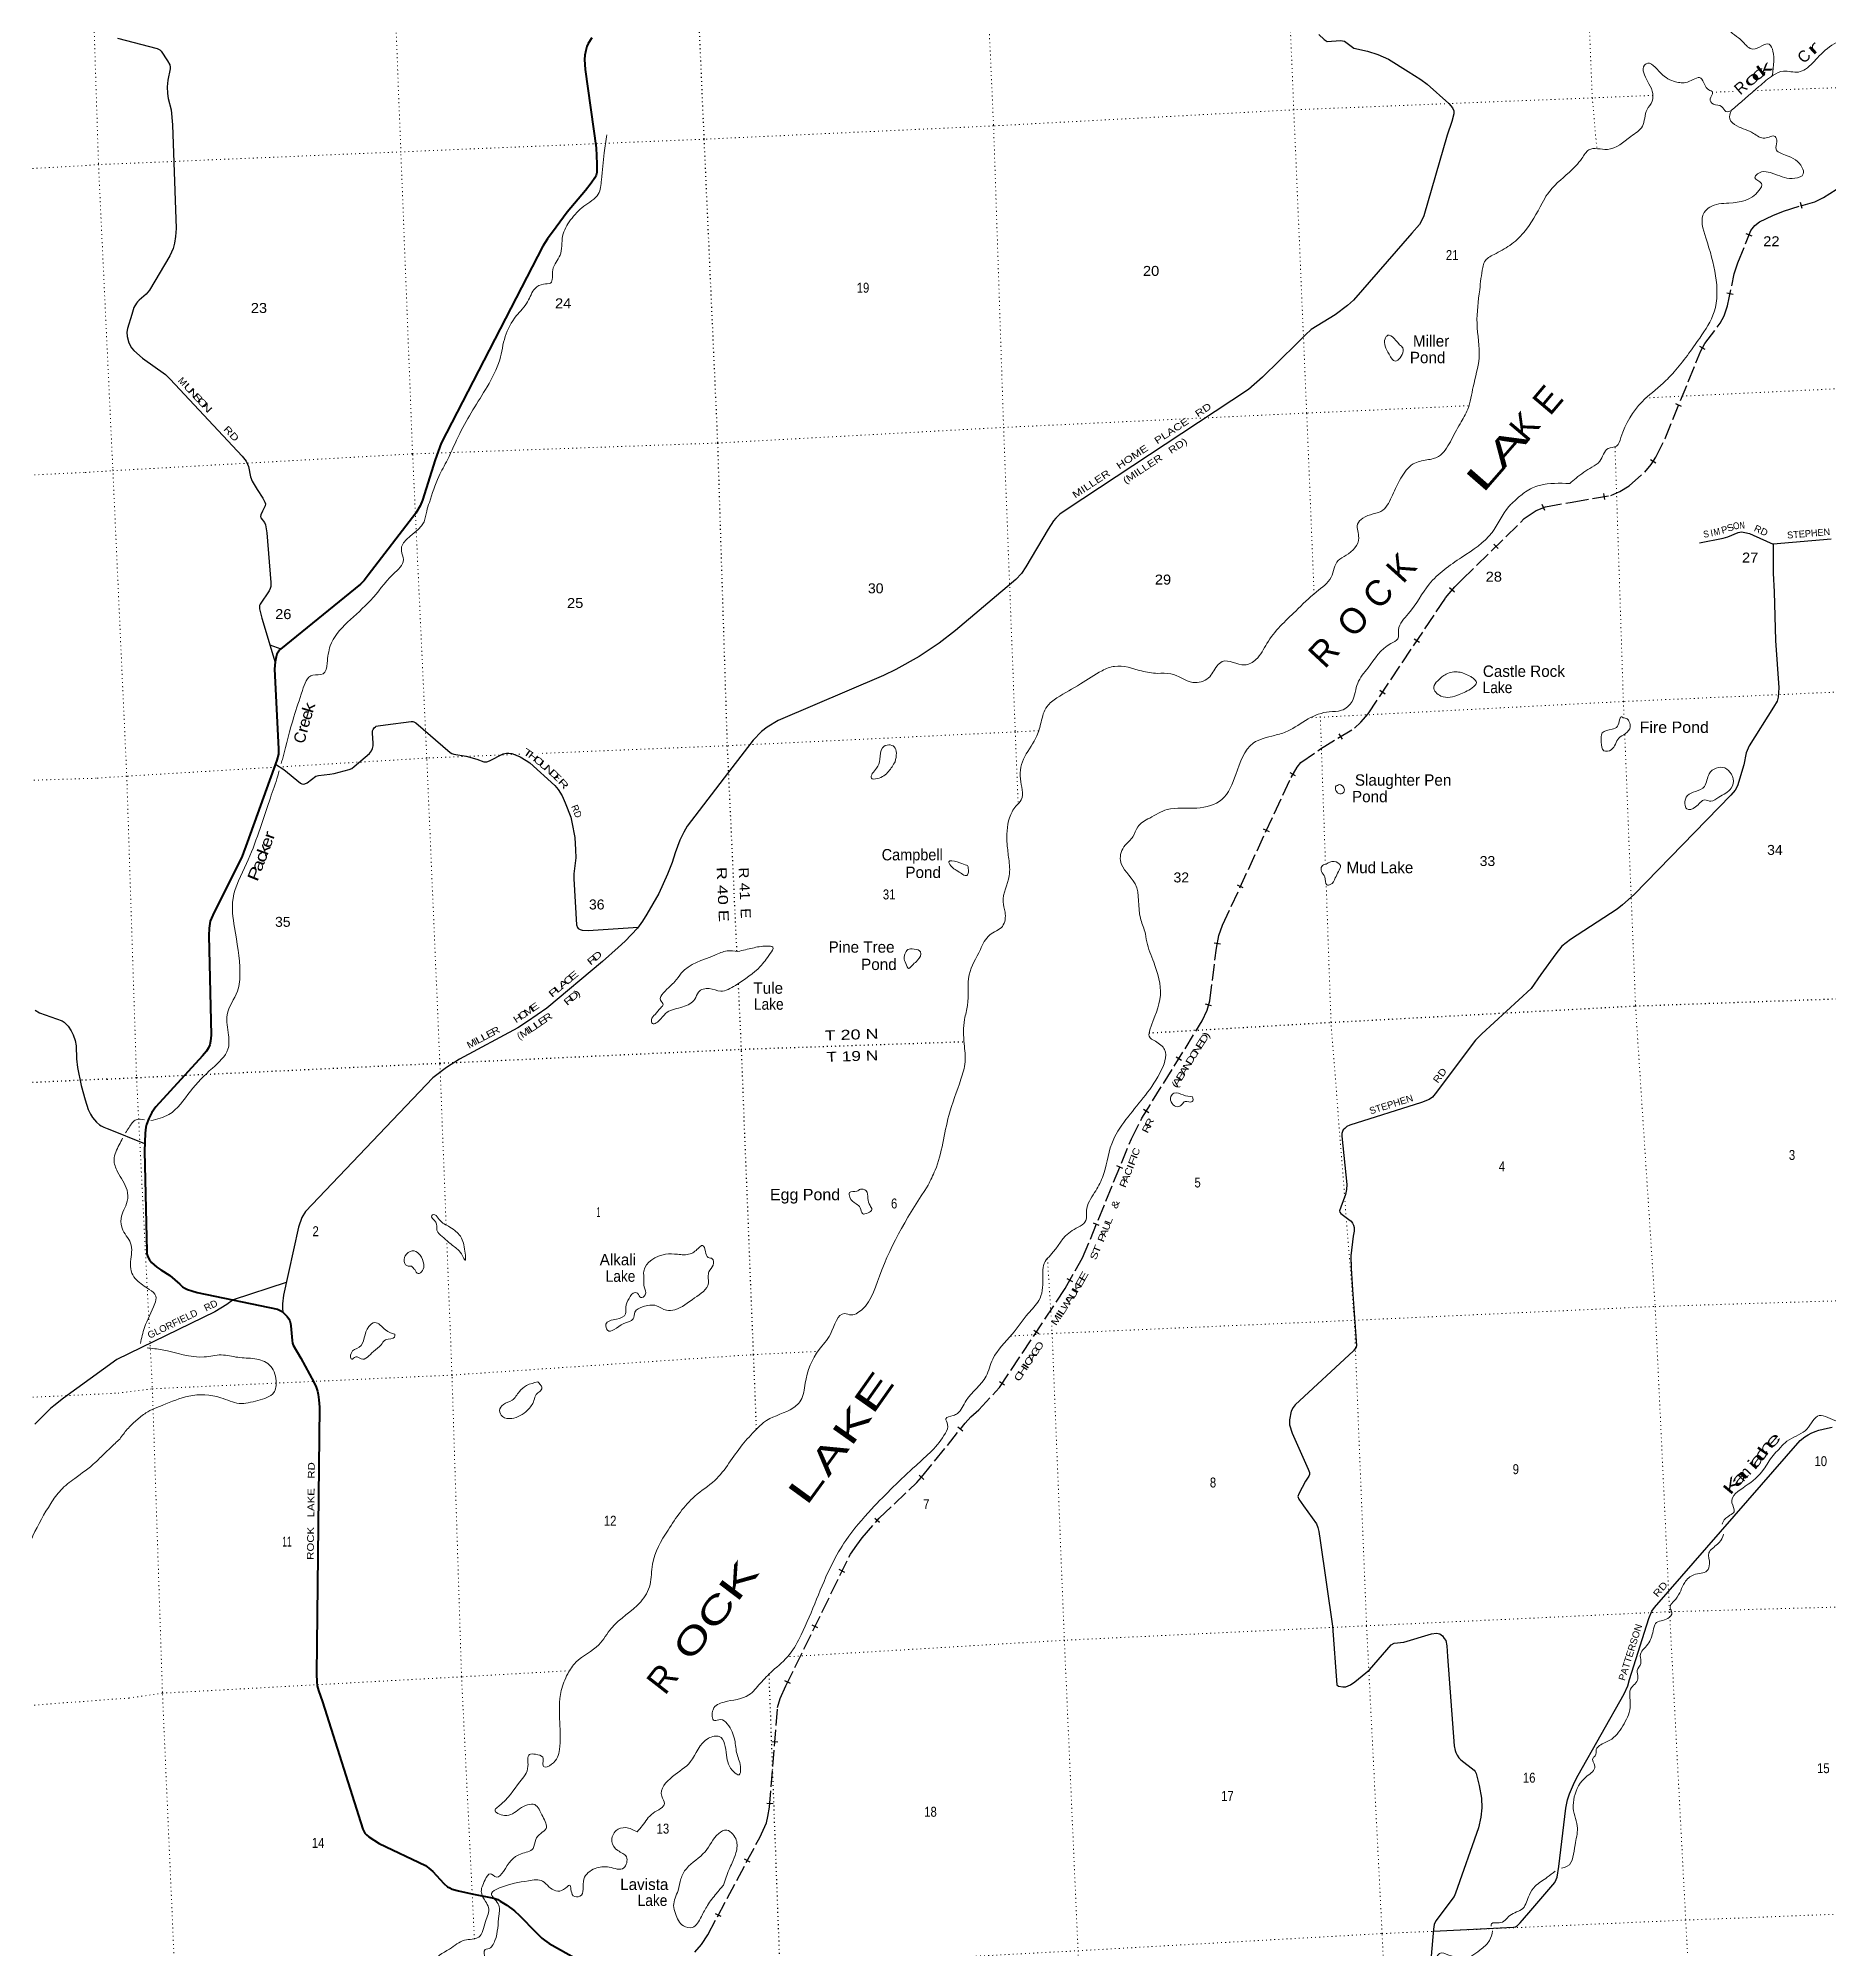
# Model space of a CAD drawing. Header units: feet. Extents: x 745759 to 1002271, y -170898 to 32007.
# Drawn here: x 810881 to 842379, y -118476 to -84865 of the extents above; entities that cross this region are included whole.
import ezdxf
from ezdxf.enums import TextEntityAlignment as Align

# ---------------------------------------------------------------- set-up
doc = ezdxf.new("R2010")
doc.units = ezdxf.units.FT
doc.header["$LTSCALE"] = 48
doc.linetypes.add('DOTTED', pattern=[1.5, 0.3, -1.2])
doc.linetypes.add('LONG_DASHED', pattern=[7.5, 6, -1.5])
for name, color, linetype, lineweight in [('26', 7, 'Continuous', 40), ('29', 7, 'Continuous', 25), ('39', 7, 'Continuous', 13), ('6', 7, 'DOTTED', 25), ('63', 7, 'Continuous', 25), ('7', 7, 'DOTTED', 13)]:
    doc.layers.add(name, color=color, linetype=linetype, lineweight=lineweight)
for name, color, linetype in [('27', 7, 'Continuous'), ('30', 7, 'Continuous'), ('41', 7, 'Continuous')]:
    doc.layers.add(name, color=color, linetype=linetype)

msp = doc.modelspace()

# ---------------------------------------------------------------- linework, layer by layer
at = {"layer": '26'}
for points in [[(820611.17, -84859.1), (820551.88, -84958.87), (820527.62, -85010.11), (820509.36, -85079.98), (820492.59, -85161.12), (820484.5, -85239.32), (820495.06, -85417.35), (820689.15, -86794.99), (820704.36, -87074.48), (820699.43, -87227.4), (820691.35, -87273.24), (820664.4, -87319.09), (820602.41, -87416.17), (820504.69, -87541.77), (820180.06, -87924.38), (819986.78, -88185.73), (819831.65, -88395.04), (819752.77, -88523.64), (817962.87, -91985), (817857.88, -92280.38), (817635.13, -92984.66), (817597.51, -93084.5), (817519.06, -93216.07), (816681.67, -94308.92), (816613.84, -94397.76), (816547.81, -94462.56), (815138.34, -95607.26), (815121.23, -95626.28), (815096.56, -95662.48), (815078.41, -95694.01), (815063.97, -95739.88), (815048.05, -95829.67), (815036.11, -95960.97), (815106.36, -97362.74), (815104.65, -97455.75), (815075.25, -97557.79), (814556.94, -99004.14), (814467.59, -99246.35), (813948.5, -100284.52), (813904.86, -100392.45), (813883.82, -100511.04), (813880.44, -100643.62), (813918.85, -102395.7), (813909.43, -102502.5), (813898.65, -102564.52), (813877.09, -102618.46), (813842.06, -102675.09), (813770.74, -102759.69), (812950.28, -103656.17), (812878.6, -103752.39), (812824.7, -103860.26), (812784.28, -103968.12), (812770.8, -104013.97), (812762.39, -104116.84), (812751.16, -104433.9), (812784.47, -105951.39)], [(812784.47, -105951.39), (812789.66, -106187.99), (812791.01, -106237.33), (812807.18, -106291.26), (812836.82, -106342.5), (812873.86, -106391.57), (812968.88, -106474.63), (813036.25, -106523.17), (813197.11, -106619.88), (813371.75, -106774.73), (813418.94, -106819.8), (813459.37, -106844.07), (813503.02, -106865.16), (813583.34, -106892.61), (813677.66, -106916.88), (815087.86, -107213.91), (815125.55, -107229.02), (815166.65, -107255.31), (815225.17, -107304.04), (815258.95, -107339.58), (815285.23, -107382.06), (815302.07, -107416.44), (815317.43, -107464.89), (815323.63, -107502.73), (815333.46, -107633.46), (815343.17, -107762.29), (815349.77, -107808.07), (815364.73, -107845.88), (815495.44, -108075.2), (815726.86, -108493.42), (815766.97, -108585.44), (815788.53, -108654.2), (815803.87, -108715.49), (815816.83, -108807.91), (815824.29, -108934.25), (815772.35, -113629.55), (815778.3, -113764.84), (815785.83, -113834.5), (815807.64, -113916.64), (815881.6, -114116.68), (816590.29, -116357.25), (816621.73, -116427.55), (816649.58, -116457.02), (816691.24, -116490.71), (816874.12, -116606.86), (817686.81, -116996.98), (817750.5, -117043.56), (817816.74, -117101.58), (818014.61, -117310.53), (818079.25, -117367.1), (818117.02, -117388.73), (818160.14, -117410.3), (818268.28, -117442.63), (818506.45, -117491.6), (818891.85, -117570.77), (818959.22, -117595.04), (819002.34, -117622), (819122.27, -117693.47), (819257.02, -117793.25), (819345.01, -117874.42), (819626.95, -118167.22), (819734.04, -118273.26), (819782.55, -118308.31), (819862, -118363.5), (821245.17, -119137.31)]]:
    msp.add_lwpolyline(points, dxfattribs=at)
at = {"layer": '29'}
for p, q in [((814951.52, -95530.01), (815145.15, -95601.73)), ((812755.7, -104305.61), (812115.09, -104045.12)), ((815241.37, -106745), (814306.84, -107049.4))]:
    msp.add_line(p, q, dxfattribs=at)
for points in [[(812276.62, -84866.55), (812971.31, -85047.47), (813017.43, -85071.94), (813042.29, -85094.05), (813155.56, -85259.92), (813194.24, -85334.55), (813199.76, -85373.26), (813200.28, -85402.01), (813159.77, -85605.32), (813150.04, -85718.8), (813152.29, -85839.66), (813166.61, -85923.36), (813216.53, -86123.75), (813242.01, -86387.12), (813305.23, -88208.78), (813296.46, -88350.47), (813274.28, -88466.21), (813252.26, -88560.56), (813194.26, -88693.21), (812835.11, -89295.88), (812781.19, -89366.62), (812657.57, -89472.18), (812627.91, -89500.45), (812608.57, -89522.56), (812561.61, -89599.96), (812525.93, -89721.31), (812448.34, -89970.39), (812440.05, -90031.2), (812444.42, -90109.79), (812475.96, -90219.18), (812522.28, -90306.6), (812564.38, -90354.63), (812712.25, -90489.08), (813116.15, -90776.47), (813202.55, -90860.51), (814466.5, -92212.49), (814534.16, -92300.74), (814578.09, -92393.9), (814611.51, -92579.94), (814639.7, -92655.9), (814732.09, -92797.68), (814830.84, -92951.33), (814865.67, -93022.24), (814873.96, -93052.64), (814868.81, -93087.1), (814821.23, -93181.72), (814793.84, -93246.15), (814791.08, -93273.79), (814796.42, -93299.69), (814860.15, -93378.84), (814878.26, -93423.71), (814900.29, -93564.12), (814969.01, -94437.23), (814967.89, -94503.93), (814956.84, -94542.64), (814938.91, -94581.63), (814782.79, -94813.54), (814771.74, -94841.18), (814770.36, -94859.16), (814771.06, -94900.73), (814809.82, -95064.72), (815046.11, -95840.63)], [(833396.27, -84797.52), (833487.41, -84889.49), (833542.4, -84921.13), (833774.72, -84906.08), (833847.65, -84915.64), (834009.89, -85040.66), (834248.43, -85092.17), (834432.23, -85149.34), (834620.15, -85235.5), (834966.26, -85452.11)], [(834966.26, -85452.11), (835189.2, -85591.64), (835297.52, -85673.96), (835680.96, -86011.83), (835743.17, -86088.9), (835769.37, -86141.75), (835766.61, -86197.04), (835733.91, -86331.39), (835654.23, -86570.48), (835241.71, -87988.36), (835208.55, -88065.76), (835164.35, -88137.64), (835029.45, -88291.05), (834004.03, -89470.07), (833897.8, -89562.67), (833683.44, -89728.16), (833263.64, -89984.24), (833158.83, -90078.91), (833002.51, -90236.16), (832406.31, -90827.72), (832159.13, -91040.86), (828953.88, -93157.75), (828843.37, -93235.15), (828771.56, -93301.5), (828729.91, -93349.75), (828635.52, -93494.56), (828246.65, -94158.46), (828169.28, -94274.56), (828067.65, -94379.64), (827008.96, -95280.79), (826721.64, -95501.94), (826368.02, -95734.15), (825960.33, -95966.62), (825742.21, -96069.7), (823892.66, -96862.02), (823698.21, -96978.33), (823597.88, -97054.76), (823449.53, -97209.69), (823075.29, -97691.97), (822290.32, -98719.68), (822229.56, -98824.74), (822160.75, -98967.48), (822080.61, -99190.45), (822025.1, -99361.02), (821946.35, -99560.74), (821793.04, -99902.84), (821583.07, -100267.73), (821505.74, -100389.37), (821417.33, -100511.01), (821201.92, -100741.04), (821074.46, -100852.8), (820802.15, -101101.2), (819820.51, -101920.84), (819483.46, -102151.88), (819312.17, -102263.62), (818284.46, -102816.5), (818061.58, -102962.32), (817819.63, -103147.02), (815577.04, -105497.79), (815513.63, -105601.08), (815458.17, -105772.66), (815192.29, -106965.13), (815174.57, -107121.17), (815173.69, -107200.81), (815182.69, -107259.35)], [(842401.86, -93674.03), (841383.55, -93758.95), (841381.87, -94271.53), (841403.09, -94597.6), (841423.13, -95454.39), (841480.63, -96285.55), (841471.17, -96449.35), (841456.59, -96519.1), (841391.8, -96627.9), (840959.31, -97309.72), (840908.03, -97431.1), (840865.69, -97640.54), (840755.45, -98007.9), (840716.19, -98083.75), (840639.61, -98175.72), (838938.52, -99918.84), (838736.71, -100102.02), (838638.64, -100179.18), (837817.53, -100711.85), (837666.17, -100831.57), (837563.4, -100963.59), (837300.4, -101328.66), (837128.39, -101571.25), (836262.73, -102368.58), (836151.41, -102483.91), (835442.51, -103426.79), (835392.48, -103482.64), (835334.78, -103525.7), (835201.61, -103577.14), (833938.95, -103975.99), (833886.81, -103999.58), (833850.16, -104033.83), (833823.27, -104060.4), (833809.46, -104090.81), (833801.17, -104121.22), (833797.75, -104171), (833887.93, -105021.1), (833884.05, -105110.87), (833862.7, -105195.58), (833782.5, -105416.53), (833759.73, -105481.31), (833762.5, -105506.18), (833779.6, -105527.62), (833925.33, -105637.12), (833961.41, -105663.75), (833986.27, -105699.69), (834005.61, -105732.86), (834017.66, -105776.89), (834016.66, -105837.91), (833997.82, -105928.97), (833958.64, -106271.93), (833961.32, -106489.27), (833988.21, -106868.51)], [(840088.99, -93737.3), (840503.45, -93657.94), (840584.32, -93631.8), (840768.67, -93555.66), (840825.03, -93546.02), (840885.58, -93555.84), (840964.82, -93575.01), (841033.52, -93600.68), (841383.55, -93758.95)], [(815049.82, -97628.75), (815197.94, -97723.57), (815489.92, -97960.71), (815515.74, -97974.46), (815539.89, -97979.83), (815566.73, -97977.15), (815610.34, -97956.16), (815763.84, -97841.39), (815808.27, -97826.76), (816008.03, -97807.94), (816084.7, -97791.85), (816345.02, -97724.72), (816393.33, -97703.24), (816438.17, -97670.61), (816705.08, -97444.61), (816740.87, -97397.1), (816758.32, -97356.81), (816770.4, -97309.82), (816772.3, -97262.49), (816757.22, -97083.48), (816759.66, -97041.28), (816767.71, -97018.45), (816785.16, -96990.25), (816807.97, -96971.46), (816824.19, -96963.92), (816857.62, -96955.35), (816988.15, -96935.52), (817437.32, -96877.47), (817465.5, -96878.81), (817482.94, -96882.5), (817520.51, -96901.64), (818124.35, -97422.61), (818153.88, -97444.1), (818186.19, -97455.18), (818406.09, -97487.22), (818590.44, -97540.78), (818714.78, -97586.42), (818744.31, -97589.11), (818766.53, -97586.58), (818814.08, -97573), (819056, -97448.51), (819111.98, -97433.35), (819154.92, -97436.04), (819208.6, -97444.1), (819253.15, -97457.19), (819353.52, -97503.17), (819460.87, -97562.25), (819524.62, -97608.35), (819965.42, -98002.67), (820023.99, -98075.74), (820094.24, -98185.28), (820147.02, -98307.16), (820247.21, -98558.55), (820265.15, -98649.75), (820314.31, -98921.08), (820327.73, -99133.23), (820333.04, -99278.74), (820298.21, -99557.53), (820297.07, -99643.3), (820342.02, -100456.77), (820359.94, -100500.11), (820376.04, -100518.91), (820410.93, -100535.02), (820442.97, -100545.77), (820549.63, -100551.83), (821430, -100493.58)], [(810828.95, -101956.5), (810903.67, -101999.38), (811299.28, -102144.51), (811334.45, -102165.4), (811360.82, -102187.39), (811404.77, -102236.87), (811459.72, -102317.13), (811497.08, -102390.8), (811530.05, -102488.65), (811545.43, -102579.91), (811554.22, -102812.99), (811569.61, -102962.52), (811633.34, -103279.17), (811703.67, -103534.25), (811760.82, -103702.47), (811800.38, -103783.83), (811835.54, -103842.1), (811868.51, -103884.98), (811908.07, -103922.36), (811960.82, -103968.54), (811984.99, -103987.23), (812035.55, -104014.72), (812119.93, -104046.48)], [(833988.21, -106868.51), (834057.79, -107849.63), (834052.58, -107880.81), (834002.85, -107947.16), (832980.65, -108892.58), (832941.97, -108942.34), (832910.87, -109006.82), (832878.99, -109159.35), (832881.2, -109246.43), (832927.76, -109393.59), (833206.63, -110022.67), (833229.29, -110086.81), (833229.29, -110117.22), (833218.17, -110147.33), (833160.39, -110236.28), (833042.06, -110458.68), (833027.62, -110507), (833044.72, -110553.41), (833126.29, -110667.36), (833352.28, -110987.7), (833375.72, -111048.83), (833394.21, -111121.31), (833418.81, -111281.8), (833633.82, -112784.97), (833712.99, -113815.07), (833740.4, -113840.88), (833816.59, -113855.54), (833873.01, -113851.94), (833950.36, -113818.76), (834028.98, -113762.76), (834284.35, -113555.36), (834668.66, -113116.6), (834721.26, -113086.85), (834887.46, -113066.44), (835377.58, -112918.77), (835464.32, -112912.04), (835525.1, -112923.1), (835569.3, -112956.27), (835600.91, -113001.12), (835630.08, -113039.2), (835648.81, -113132.48), (835660.15, -113321.72), (835773.74, -114891.36), (835792.88, -114971.27), (835801.37, -115004.7), (835826.23, -115057.22), (835859.39, -115101.45), (835893.92, -115134.92), (836124.09, -115317.9), (836143.94, -115341.95), (836163.28, -115377.89), (836212.02, -115586.97), (836257.22, -115809.14), (836263.31, -115982.53), (836246.17, -116146.4), (836204.87, -116333.81), (835799.08, -117481.13), (835773.75, -117536.89), (835453.27, -117968.14), (835424.81, -118034.02), (835412.97, -118113.16), (835277.77, -119671)], [(814306.84, -107049.4), (814196.32, -107129.92), (813986.96, -107258.9), (812264.87, -108097.11)], [(812264.87, -108097.11), (811322.62, -108776.62), (811153.39, -108909.66), (811094.04, -108961.33), (810953.38, -109102.06), (810822.55, -109235.89)], [(835409.71, -118150.72), (836819.67, -118080.19), (836852.49, -118073.15), (836881.17, -118056.09), (836936.9, -118003.06), (837086.58, -117823.87), (837544.06, -117290.74), (837570.56, -117242.61), (837584.32, -117202.13), (837612.27, -117011.01), (837736.11, -115983.32), (837766.82, -115840.61), (837803.47, -115734.61), (837892.95, -115526.42), (837954.92, -115404.02), (838764.75, -113977.1), (838829.58, -113834.59), (838860.1, -113723.29), (839195.72, -112653.29), (839248.25, -112524.1), (839298.67, -112455.69), (841858.43, -109521.9), (841942.61, -109454.52), (841996.51, -109420.51), (842050.1, -109392.9), (842120.74, -109363.06), (842186.91, -109342), (842337.55, -109303.27), (842423.1, -109289.2)]]:
    msp.add_lwpolyline(points, dxfattribs=at)
at = {"layer": '39'}
for points in [[(834156.25, -77410.04), (834250.53, -77373.06), (834507.08, -77125.94), (834784.27, -77051.67), (835254.37, -77210.86), (835862.73, -77510.53), (835996.03, -77691.57), (836163.02, -77855.28), (836404.18, -78014.38), (836470.41, -78088.76), (836650.39, -78288.35), (837086.08, -78513.32), (838109.56, -79399.97), (838436.39, -79913.33), (838738.24, -80165.18), (838973.56, -80407.23), (839299.27, -80650.17), (839561.45, -80768.18), (839631.43, -80909.04), (839730.93, -81026.66), (839987.27, -81304.32), (839953.05, -81529.55), (839858.3, -81668.09), (839859.4, -81861.81), (839749.37, -82182.53), (839760.27, -82291.14), (839859.82, -82410.78), (839865.54, -82475.17), (839820.72, -82527.19), (839869.01, -82682.94), (839731.85, -82736.17), (839701.94, -82896.66), (839770.52, -83136.47), (839751.14, -83391.46), (840050.85, -84018.79), (840530.1, -84524.81), (840640.5, -84751.05), (840775.9, -84859.35), (840854.16, -84933.31), (841028.11, -85056.41), (841315.06, -84971.71), (841380.5, -85092.55), (841393.68, -85287.87), (841368.08, -85528.97)], [(840647.88, -86138.48), (841133.84, -85714.74), (841385.65, -85516.22), (841564.47, -85443.37), (841827.99, -85460.41), (841951.11, -85407.67), (842194.05, -85177.17), (842497.02, -84938.52), (842670.09, -84851.54)], [(840648.56, -86135.1), (840551.02, -86154.9), (840476.34, -86064.67), (840332.66, -86023.26), (840273.99, -85930.45), (840319.21, -85817.86), (840249.67, -85769.83), (840179.16, -85685.5), (840111.77, -85566.75), (839876.61, -85635.52), (839667.63, -85630.7), (839406.61, -85480.37), (839149.18, -85313.76), (839121.73, -85338.94), (839175.33, -85619.63), (839256.25, -85794.42), (839254.91, -85972.08), (839166.4, -86118.48), (839083.82, -86414.02), (838883.7, -86592.57), (838467.94, -86819.01), (838144.87, -86828.27), (838020.29, -86977.94), (837795.83, -87223.94), (837414.33, -87606.62), (837322.07, -87763.24), (837000.35, -88281.07), (836753.3, -88507.68), (836476.34, -88666.71), (836309.05, -88795.67), (836277.55, -88895.67), (836223.61, -89287.09), (836177.05, -89882.11), (836213.02, -90484.34), (836109.95, -90992.53), (836013.99, -91389.46), (835878.08, -91642.46), (835707.7, -91959.23), (835501.68, -92218.72), (835296.46, -92280.38), (835055.34, -92351.37), (834837.06, -92603.21), (834690.18, -92896.96), (834522.43, -93161.16), (834166.7, -93302.76), (834077.12, -93408.82), (834097.6, -93652.33), (833876.69, -93956.74), (833736.53, -94048.42), (833611.72, -94341.4), (833353.47, -94600.69), (832988.8, -94936.36), (832483.67, -95505.01), (832290.38, -95790.29), (832092.03, -95884), (831696.92, -95827.15), (831606.54, -95902.97), (831455.47, -96114.12), (831182.41, -96192.27), (830792.82, -96040.37), (830559.66, -96032.37), (830277.38, -95989.75), (829805.34, -95909.35), (829584.44, -95985.68), (829203.01, -96219), (828791.81, -96465.47), (828617.02, -96614.87), (828511.9, -96893.04), (828439.87, -97131.7), (828224.57, -97496.46), (828148.57, -97888.66), (828164.27, -98255.45), (828070.83, -98367.7), (827957.73, -98571.47), (827915.84, -99039.17), (827944.67, -99294.49), (827952.54, -99592.93), (827844.13, -100050.84), (827878.96, -100229.26), (827831.38, -100481.2), (827608.44, -100632.28), (827444.55, -100890.3), (827249.33, -101331.06), (827219.39, -101871), (827167.65, -102117.03), (827160.97, -102549.19), (827175.34, -102865.57), (827103.07, -103170.84), (826890.94, -103807.97), (826649.25, -104771.09), (826525.54, -105029.72)], [(837805.62, -92695.34), (837917.54, -92598.59), (838195.65, -92407.23), (838335.49, -92303.44), (838480.22, -92080.41), (838627.68, -92036.91), (838708.07, -91886.77), (839079.02, -91256.2), (839447.97, -90930.48), (839641.55, -90731.97), (840091.76, -90136.99), (840346.69, -89675.98), (840372.12, -89041.33), (840199.97, -88377.25), (840172.05, -87928.13), (840268.02, -87835.98), (840605.5, -87763.64), (841133.93, -87545.38), (841176.73, -87416.73), (841061.71, -87319.82), (841108.11, -87251.6), (841413.45, -87255.07), (841764.79, -87327.57), (841913.4, -87251.74), (841894.43, -87141.39), (841597.39, -86919.65), (841433.95, -86814.35), (841448.66, -86686.68), (841418.07, -86592.89), (841236.13, -86623.46), (841037.06, -86537.57), (840746.48, -86408.45), (840618.68, -86283.73), (840648.56, -86135.1)], [(820879.24, -86561.2), (820833.36, -86877.66), (820783.72, -87355.72), (820728.07, -87605.92), (820474.62, -87818.62), (820240.02, -88060.94), (820100.9, -88344.33), (820055.56, -88680.96), (819927.78, -88937.72), (819885.75, -89171.29), (819763.73, -89189.68), (819617.07, -89263.43), (819484.69, -89498.14), (819286.48, -89749.28), (819091.14, -90109.31), (818993.54, -90520.43), (818773.04, -90992.34), (818290.67, -91814.51), (818075.97, -92278.15), (817923.02, -92570.09), (817757.61, -93028.31), (817710.73, -93178.38), (817663.86, -93365.97), (817264.71, -93878.77), (817300.9, -94032.92), (817120.91, -94289.47), (816723.42, -94751.43), (816015.53, -95551.19), (815959.26, -95853.89), (815891.92, -96041.92), (815707.71, -96062.48), (815526.08, -96333.23), (815375.64, -96796.65), (815179.46, -97521.11), (815152.84, -97617.92)], [(834815.32, -90256.63), (834588.31, -90101.07), (834561.44, -90148.43), (834630.87, -90420.5), (834742.57, -90543.76), (834825.29, -90482.34), (834876.38, -90363.49), (834870.98, -90311.2), (834815.32, -90256.63)], [(821409.4, -116402.1), (821500.99, -116295.97), (821691.92, -116073.34), (821890.3, -115904.94), (821842.71, -115775.41), (822032.45, -115431.73), (822348.83, -115168.39), (822665.33, -114757.7), (822855.3, -114726.85), (822982.35, -115051.4), (823112.71, -115349.6), (823202.38, -115398.95), (823229.71, -115293.04), (823166.72, -115036.89), (823126.01, -114788.04), (822996.07, -114505.97), (822875.52, -114427.43), (822771.61, -114447.2), (822746.44, -114254.32), (822937.71, -114120.49), (823376.18, -113994.17), (823575.67, -113791.42), (823788.83, -113574.07), (824088.46, -113285.08), (824294.26, -112940.83), (824839.65, -111690.6), (825079.8, -111278.54), (825533.19, -110727.85), (826310.3, -109964.02), (826831.42, -109392.8), (826869.51, -109238.07), (826838.76, -109138.23), (826965.84, -109083.34), (827043.13, -109044.31), (827197.84, -108818.9), (827544.07, -108393.06), (827662.6, -108090.2), (828004.55, -107654.41), (828288.06, -107287.26), (828472.87, -107060.81), (828545.24, -106682.87), (828581.34, -106376.84), (828678.74, -106262.43), (829058.91, -105829.34), (829299.27, -105653.43), (829310.7, -105477.43), (829453.03, -105163.65), (829590.63, -104898.48), (829753.66, -104303.43), (830003.53, -103878.93), (830598.58, -103064.94), (830683.98, -102648.2), (830521.49, -102502.5), (830412.7, -102413.45), (830425.72, -102297.95), (830610.61, -101694.07), (830492.86, -101112.86), (830370.88, -100751.8), (830335.94, -100569.35), (830257.49, -100335.94), (830165.29, -99733.65), (829907.49, -99324.86), (829988.75, -99055.6), (830127.37, -98905.44), (830211.19, -98732.97), (830421.93, -98576.25), (830729.3, -98428.28), (831250.74, -98402), (831690.53, -98249.39), (831937.97, -97808.83), (832242.78, -97259.29), (832618.73, -97123.04), (832843.75, -97050.6), (833205.54, -96834.11), (833579.76, -96708.02), (833793.96, -96682.38), (833980.63, -96526.5), (834078.56, -96204.18), (834260.3, -95937.47), (834660.65, -95507.71), (834782.97, -95424.73), (834796.93, -95268.83), (834974.12, -94982.09), (835336.01, -94464.87), (835905.94, -93992.86), (836440.66, -93556.39), (836735.88, -93100.03), (836869.07, -92972.26), (837030.24, -92839.48), (837278.32, -92727.88), (837805.62, -92695.34)], [(836065.44, -96087.23), (835852.69, -96009.03), (835634.74, -96044.89), (835485.24, -96163.14), (835415.94, -96276.57), (835540.52, -96431.67), (835861.17, -96406.35), (836092.98, -96287.24), (836166.83, -96193.84), (836120.99, -96130.85), (836065.44, -96087.23)], [(838746.03, -96814.97), (838725.14, -96796.81), (838647.13, -96961), (838550.15, -97014.84), (838379.2, -97081.36), (838359.32, -97241.51), (838405.5, -97393.29), (838535.6, -97376.64), (838670.77, -97172.1), (838787.13, -97091.34), (838870.32, -96971.37), (838854.04, -96887.17), (838816.49, -96833.99), (838743.67, -96814.33)], [(825947.62, -97586.06), (825928.66, -97324.33), (825835.36, -97289.24), (825724.28, -97341.56), (825677.38, -97543.01), (825619.28, -97700.46), (825545.48, -97795.88), (825529.55, -97877.17), (825630.14, -97883.75), (825831.6, -97755.61), (825947.62, -97586.06)], [(815116.74, -97747.98), (815076.33, -97886.91), (814945.08, -98271.47), (814541.96, -99378.26), (814305.18, -99990.72), (814330.67, -100500.47), (814427.93, -101294.32), (814382.27, -101618.85), (814202.46, -102034.85), (814225.97, -102393.29), (814216.41, -102639.87), (813942.08, -102974.4), (813555.19, -103381.48), (813176.39, -103790.31), (812858.97, -103896.93)], [(840648.62, -97803.92), (840536.18, -97696.33), (840381.58, -97697.69), (840257.73, -97798.89), (840175.2, -98019.76), (840016.87, -98108.04), (839876.23, -98181.57), (839831.8, -98324.41), (839864.34, -98416.11), (840020.09, -98382.42), (840181.47, -98257.7), (840288.56, -98282.22), (840429.25, -98210.7), (840646.27, -98050.12), (840681.43, -97885.99), (840648.62, -97803.92)], [(833766.08, -97985.18), (833690.9, -98028.17), (833709.29, -98116.34), (833786.49, -98149.97), (833843.5, -98103.58), (833823.37, -98025.57), (833766.08, -97985.18)], [(827179.37, -99402.2), (827038.38, -99348.34), (826891.75, -99347.4), (826909.08, -99395.24), (827073.21, -99526.75), (827219.1, -99576.15), (827230.39, -99547.5), (827232.17, -99462.67), (827218.75, -99410.66), (827178.36, -99401.98)], [(833525.9, -99386.23), (833663.23, -99339.05), (833773.64, -99413.91), (833740.24, -99518.01), (833684.98, -99630.95), (833597.68, -99747.02), (833537.54, -99751.14), (833499.76, -99613.19), (833442.98, -99516.28), (833446.66, -99427.34), (833525.9, -99386.23)], [(823180, -100924.15), (822992.93, -100912.52), (822774.03, -100988.78), (822185.91, -101304), (822075.32, -101451.16), (821989.12, -101532.89), (821871.77, -101652.03), (821820.9, -101778.94), (821867.06, -101854.03), (821826.41, -101911.96), (821725.06, -102028.53), (821661.35, -102125.61), (821679.1, -102189.58), (821825.55, -102107.77), (821938.94, -101990.78), (822213.59, -101896.42), (822424.92, -101761.89), (822489.89, -101636.5), (822677.05, -101575.47), (822879.07, -101620.9), (823139.46, -101518.96), (823574.51, -101186.89), (823749.29, -100960.79), (823796.52, -100848.13), (823693.56, -100827.51), (823441.45, -100862.55), (823180, -100924.15)], [(826119.19, -100968.87), (826167.33, -100890.49), (826279.53, -100880.52), (826395.27, -100928.95), (826340.97, -101078.19), (826260.57, -101151.64), (826182.07, -101220.98), (826133.59, -101133.87), (826102.78, -101032.01), (826119.19, -100968.87)], [(831176.73, -103478.5), (831011.2, -103445.93), (830847.73, -103415.31), (830793.04, -103473.74), (830814.34, -103596.11), (830908.23, -103653.38), (830989.48, -103612.2), (831044.33, -103559.82), (831168.88, -103561.53), (831184.08, -103528.71), (831176.73, -103478.5)], [(812746.97, -103884.89), (812604.43, -103880.92), (812477.47, -104016.54), (812417.96, -104111.45)], [(812364.57, -104204.63), (812304.77, -104321.29), (812215.27, -104582.76), (812273.13, -104796.71), (812442.31, -105119.79), (812445.47, -105315.46), (812336.97, -105617.96), (812370.43, -105820.65), (812516.05, -106088.04), (812518.3, -106249.43), (812526.97, -106578.12), (812612.53, -106700.27), (812833.74, -106864.1), (812949.29, -106981.17), (812930.73, -107115.03), (812749.08, -107537.15), (812678.28, -107817.58)], [(826525.54, -105029.72), (825670.19, -106633.9), (825285.57, -107279.07), (825174.01, -107313.24), (825058.95, -107291.02), (824809.34, -107648.91), (824609.76, -107924.32), (824364.3, -108516.19), (824289.81, -108813.47), (824099.39, -108979.56), (823633.38, -109203.73), (823506.05, -109325.24), (823256.25, -109600.38), (822774.63, -110222.7), (822424.52, -110501.34), (821954.25, -111097.03), (821678.91, -111698.02), (821638.12, -112054.67), (821473.39, -112357.12), (820957.47, -112821.19), (820738.2, -113111.41), (820334.66, -113420.18), (820189.45, -113625.07), (820076.73, -113919.64), (820049.33, -114479.68), (820043.72, -114952.17), (819906.07, -115215.33), (819766.53, -115254.51), (819754.96, -115196.38), (819750.18, -115091.59), (819624.3, -115039.48), (819517.96, -115043.19), (819491.29, -115249.99), (819347.88, -115523.44), (818971.72, -115956.39), (818913.02, -116014.95), (819078.3, -116114.14), (819344.33, -115997.87), (819609.48, -115924.03), (819749.6, -116135.1), (819809.35, -116344.94), (819715.18, -116428.96), (819627.66, -116536.97), (819579.64, -116696.08), (819369.2, -116788.2), (819058.06, -117097.78), (818938.17, -117196.82), (818826.23, -117140.18), (818738.65, -117246.18), (818672.43, -117476.56), (818744.64, -117625.42), (818797.73, -117734.57), (818745.87, -117976.57), (818624.7, -118255.29), (818377.08, -118308.34), (818110.05, -118462.99), (817845.57, -118714.42), (817863.49, -118784.44), (817979.66, -118849.01), (818082.13, -118774.79), (818136.14, -118766.84), (818067.1, -118890.36), (818024.56, -118952.39), (818176.31, -118995.53), (818306.26, -119049.53), (818522.9, -118811.87), (818732.9, -118626.93), (818736.89, -118473.39), (818784.77, -118461.63), (818911.41, -118313.9), (818980.23, -117877.56), (818966.67, -117668.12), (818849.37, -117484.51), (818991.43, -117388.73), (819502.19, -117261.9), (819749.4, -117269.42), (819860.51, -117370.49), (820116.8, -117418.06), (820223.18, -117339.66), (820286.31, -117525.17), (820403.05, -117535.22), (820475.49, -117235.99), (820671.34, -117047.5), (820919.75, -117024.7), (821177.1, -117035.9), (821222.26, -116844.6), (821070.65, -116730.81), (820968.14, -116574.94), (821043.23, -116376.54), (821206.63, -116328.45), (821409.4, -116402.1)], [(825467.38, -105264.47), (825433.67, -105128.4), (825334.61, -105103.6), (825275.27, -105137.96), (825145.39, -105162.68), (825149.53, -105243.27), (825263.12, -105362.42), (825333.15, -105428.6), (825372.03, -105532.2), (825470.13, -105520.7), (825536.8, -105459.84), (825504.9, -105392.33), (825467.38, -105264.47)], [(818092.54, -105754.39), (817909.63, -105613.12), (817831.58, -105547.22), (817799.91, -105564.47), (817869.25, -105681.13), (817891.14, -105825.69), (817980.34, -105933.58), (818097.58, -106038.48), (818259.59, -106166.03), (818338.7, -106272.26), (818384.97, -106351.38), (818377.91, -106159.88), (818346.15, -106021.73), (818282.77, -105902.84), (818202.45, -105826.93), (818092.08, -105754.09)], [(817445.96, -106458.85), (817338.82, -106432.31), (817315.26, -106376.62), (817355.94, -106244.01), (817493.05, -106188.76), (817593.39, -106261.96), (817657.89, -106423.19), (817636.68, -106532.92), (817557.76, -106586.13), (817499.72, -106517.52), (817445.96, -106458.85)], [(822119.51, -106247.23), (821910.64, -106246.45), (821528.85, -106542.35), (821529.04, -106701.79), (821534.08, -106816.66), (821551.95, -106961.36), (821474.87, -107008.45), (821418.68, -106933.71), (821374.17, -106921.14), (821268.43, -107023.73), (821212.18, -107175.05), (821207.29, -107294.31), (821049.12, -107388.64), (820860.7, -107477.97), (820887.54, -107581.98), (821173.69, -107467.04), (821340.2, -107384.53), (821371.12, -107262.35), (821507.27, -107170.81), (821749.77, -107152.25), (821924.56, -107230.91), (822074.93, -107221.63), (822418.93, -107015.86), (822663.13, -106757.05), (822660.1, -106642.11), (822673.86, -106554.84), (822745.06, -106437.31), (822732.05, -106324.74), (822661.19, -106302.99), (822612.17, -106195.71), (822557.24, -106092.68), (822499.91, -106126.97), (822427.37, -106194.09), (822342.22, -106239.45), (822119.51, -106247.23)], [(817148.14, -107654.01), (816985.45, -107576.94), (816795.29, -107448.35), (816692.66, -107516.52), (816521.56, -107881.76), (816379.81, -107989.65), (816392.61, -108094.15), (816463.72, -108049.29), (816557.08, -108086.39), (816774.54, -107955.68), (816908.04, -107840.01), (816986.01, -107750.5), (817147.41, -107702.48), (817148.14, -107654.01)], [(812794.37, -107894.21), (813062.57, -107925.84), (813800.89, -108051.43), (814099.2, -108016.8), (814389.5, -108059.14), (814689.41, -108085), (814943.23, -108191.18), (815065.1, -108471.51), (815022.37, -108678.88), (814742.82, -108815.79), (814412.89, -108869.7), (814092.96, -108769.86), (813529.9, -108741.08), (813070.21, -108900.43), (812774.56, -109035.89), (812605.36, -109168.95), (812446.63, -109322.94), (812313.81, -109496.3)], [(819664.46, -108492.58), (819467.27, -108553.96), (819339.57, -108661.35), (819211.03, -108813.18), (819058.4, -108889.15), (818992.95, -108996.39), (819041.81, -109097.62), (819205.44, -109134.29), (819482.77, -108989.38), (819594.78, -108819.96), (819636.1, -108711.55), (819699.02, -108660.91), (819735.39, -108593.04), (819709.93, -108541.45), (819664.46, -108492.58)], [(843567.66, -109002.38), (843450.88, -109068.86), (843260.92, -109099.71), (842933.68, -109179.76), (842467.46, -109167.78), (842160.26, -109093.74), (842056.95, -109212.39), (841944.09, -109349.54), (841625.64, -109534.24), (841486.7, -109672.3), (841381.28, -109786.99), (841215.01, -110030.96), (840893.47, -110326.77), (840658.09, -110615.54), (840696.41, -110773.65), (840620.71, -110836.3), (840503.51, -110953.55), (840486.62, -110994.22)], [(812313.81, -109496.3), (812150.87, -109649.57), (812035.58, -109760.06), (811883.22, -109908), (811523.63, -110187.52), (811276.51, -110394.92), (811102.69, -110628.18), (810788.43, -111196.4), (810718.53, -111341.7), (810668.18, -111432.23)], [(840509.96, -111167.89), (840499.07, -111210.45), (840406.23, -111344.88), (840253.67, -111499.57), (840264.79, -111692.94), (840219.72, -111811.58), (839990.64, -111882.15), (839829.58, -112018.96), (839670.55, -112309.1), (839572.27, -112465.93), (839602.54, -112547.62), (839530.96, -112651.04), (839316.35, -112737.25), (839273.61, -112867.92), (839177.45, -113105.4), (839046.18, -113305.76), (839055.82, -113442.67), (838992.8, -113565.98), (839005.92, -113682.58), (838970.46, -113784.74), (838892.22, -113864.17), (838872.17, -114169.64), (838762.46, -114502.46), (838544.61, -114770.43), (838354.45, -114869.91), (838274.37, -114955.46), (838255.12, -115063.11), (838217.9, -115098.72), (838245.96, -115249.11), (838108.03, -115425.49), (837886.67, -115788.45), (837869.91, -115990.87), (837941.37, -116339.56), (837900.88, -116631.62), (837764.2, -117007.77), (837660.57, -117042.31)], [(822928.25, -117340.08), (823027.46, -117066.16), (823080.61, -116949.26), (823148.16, -116769.28), (823154.34, -116547.05), (823091.39, -116444.29), (822985.03, -116371.31), (822844.02, -116430.73), (822605.48, -116751.9), (822275.97, -117050.01), (822180.22, -117226.93), (822129.42, -117432.56), (822052.12, -117699.66), (822083.93, -117839.83), (822224.16, -118054.94), (822381.56, -118083.75), (822539.18, -117892.56), (822648.43, -117694.99), (822803.57, -117485.72), (822928.25, -117340.08)], [(837551.2, -117095.35), (837411.85, -117201.72), (837201.11, -117358.44), (837096.7, -117511.44), (836982.44, -117747.54), (836754.84, -117874.57), (836565.48, -118004.3), (836431.32, -118019.08), (836425.76, -118058.49)], [(836451.77, -118145.67), (836396.84, -118310.92), (836258.12, -118457.05), (835971.24, -118620.46), (835680.67, -118568.04), (835515.24, -118539.5), (835452.65, -118678.93), (835486.02, -118954.28), (835502.73, -119359.39), (835361.18, -119428.04)]]:
    msp.add_spline(points, degree=3, dxfattribs=at)
at = {"layer": '6'}
for points in [[(822173.47, -76786.15), (822353.1, -81302.4), (822584.31, -86640.93), (822823.64, -91983.21), (822992.16, -97305.76), (823159.23, -100921.23)], [(823185.87, -101497.82), (823240.22, -102673.97), (823451.3, -108011.18), (823503.76, -109327.71)], [(830407.25, -102355.09), (833609.35, -102168.63), (838959.67, -101880.91), (843297.31, -101726.31)], [(812088.44, -103166.3), (812608.98, -103140.03), (817942.15, -102887.21), (823237.36, -102641.78), (827160.58, -102508.27)], [(812088.44, -103166.3), (807327.41, -103392.61), (801949.77, -103693.95), (796620.9, -104009.86), (791581.93, -104262.06), (786286.27, -104482.19), (780934.2, -104688.93), (780879.81, -104686.37)], [(823726.12, -113638.01), (823916.04, -118776.96), (824126.59, -122561.61)]]:
    msp.add_lwpolyline(points, dxfattribs=at)
at = {"layer": '63'}
for p, q in [((841892.18, -87860.78), (841862.92, -87754.12)), ((841011.83, -88346.73), (840909.28, -88305.27)), ((840677.9, -89369.62), (840569.77, -89346.34)), ((840187.1, -90340.18), (840091.32, -90284.86)), ((839772.42, -91337.86), (839669.99, -91296.12)), ((839321.11, -92335.75), (839227.54, -92276.77)), ((837367.17, -93168.7), (837325, -93066.44)), ((838425.83, -92976.95), (838407.12, -92867.93)), ((836548.63, -93840.05), (836471.13, -93761.12)), ((835780.3, -94603), (835695.73, -94531.7)), ((835164.41, -95491.63), (835072.36, -95430.31)), ((834561.36, -96397.01), (834469.3, -96335.69)), ((833809.12, -97189.12), (833751.78, -97094.53)), ((832987.35, -97837.08), (832891.57, -97781.76)), ((832525.58, -98816.85), (832425.29, -98770.21)), ((832066.81, -99803.22), (831966.51, -99756.58)), ((831663.98, -100796.19), (831555.36, -100775.31)), ((831510.77, -101876.38), (831404.14, -101846.98)), ((830979.91, -102837.44), (830885.9, -102779.16)), ((830406.73, -103762.03), (830312.72, -103703.75)), ((829947.08, -104736.74), (829844.73, -104694.78)), ((829534.44, -105743.28), (829432.09, -105701.32)), ((829067.75, -106730.05), (828970.97, -106676.48)), ((828474.21, -107646.08), (828382.17, -107584.74)), ((827870.96, -108551.33), (827778.91, -108489.99)), ((827135.87, -109356.48), (827049.69, -109287.15)), ((826451.9, -110206.3), (826370.04, -110131.91)), ((825672.76, -110963.73), (825589.8, -110890.58)), ((825064.1, -111841.05), (824964.74, -111792.46)), ((824586.18, -112818.29), (824486.82, -112769.69)), ((824108.26, -113795.52), (824008.9, -113746.93)), ((823886.17, -114827.57), (823775.91, -114818.73)), ((823799.26, -115911.93), (823689, -115903.09)), ((823396.14, -116932.96), (823298.49, -116881)), ((822885.11, -117893.29), (822787.47, -117841.33))]:
    msp.add_line(p, q, dxfattribs=at)
at = {"layer": '63', "linetype": 'LONG_DASHED'}
msp.add_lwpolyline([(822426.25, -118518.34), (822539.74, -118382.05), (822653.34, -118212.63), (823564.83, -116499.71), (823683.68, -116243.96), (823711.17, -116131.81), (823739.8, -115970.36), (823880.21, -114218.6), (823927.56, -114055.88), (824027.05, -113837.3), (825160.86, -111518.93), (825270.92, -111358.97), (825364.07, -111231.3), (825666.53, -110888.24), (826329.69, -110259.59), (826412.84, -110168.09), (827176.41, -109218.98), (827279.97, -109106.57), (827416.84, -108982.94), (827715.36, -108662.66), (827780.33, -108588.87), (828938.16, -106851.4), (829112.2, -106537), (829242.24, -106312.08), (830100.83, -104217.76), (830284.1, -103856.22), (831346.56, -102142.37), (831432.74, -101953.97), (831478.1, -101789.45), (831595.47, -100863.35), (831637.48, -100644.77), (831701.48, -100459.21), (832907.68, -97865.86), (833015.08, -97679.9), (833081.72, -97600.73), (833422.94, -97359.36), (834020.22, -96997.3), (834136.46, -96893.65), (834263.26, -96746.06), (835622.29, -94705.72), (835786.5, -94510.92), (835911.42, -94389.16), (837008.34, -93312.16), (837215.76, -93172.08), (837381.38, -93103.78), (837850.67, -93020.26), (838527.56, -92904.09), (838689.55, -92836.13), (838854.36, -92732.83), (839126.22, -92494.41), (839240.07, -92361.92), (839322.87, -92230.56), (839482.48, -91904.7), (840110.34, -90363.91), (840184.51, -90235.5), (840453.77, -89874.05), (840519.86, -89746.51), (840579.29, -89568.21), (840699.71, -89008.98), (840764.48, -88812.93), (840993.07, -88247.45), (841061.25, -88156.68), (841141.7, -88093.43), (841375.54, -87982.15), (841563.56, -87908.03), (841870.96, -87809.99), (842115.41, -87742.92), (842271.26, -87666.42), (842491.15, -87526.36)], dxfattribs=at)
at = {"layer": '7'}
for p, q in [((840683.07, -85801.71), (840316.99, -85815.22)), ((842702.85, -85727.2), (840985.28, -85790.57)), ((811514.18, -87116), (806854.16, -87361.75)), ((839136.86, -91189.81), (842899.14, -91010.02)), ((833512.37, -99396.02), (833419.98, -96754.38)), ((828625.04, -106321.45), (828688.2, -107337.03))]:
    msp.add_line(p, q, dxfattribs=at)
for points in [[(837922.42, -76209.53), (837979.96, -80577.16), (838203.08, -85913.95), (838283.36, -86806.95)], [(827275.72, -76580.93), (827435.37, -81054.31), (827676.55, -86390.47), (827853, -91708.71), (828058.49, -97062.26), (828109.62, -98324.54)], [(811580.75, -77167.83), (811769.12, -81732.49), (811940.45, -87085.22), (812192.35, -92447.25), (812437.03, -97839.8), (812608.98, -103140.03), (812833.58, -107546.68)], [(818052.38, -105726.1), (817942.15, -102887.21), (817712.26, -97522.4), (817462.74, -92174.42), (817256.52, -86869.34), (817049.07, -81517.87), (816878.22, -76977.57)], [(833311.6, -94639.58), (833182.1, -91454.02), (832955.12, -86123.42), (832758.56, -81462.87)], [(839268.94, -85870.57), (838203.08, -85913.95), (832955.12, -86123.42), (827674.97, -86406.67), (822584.31, -86640.93), (817258.36, -86863.22), (811942.51, -87087.17), (811514.18, -87116)], [(811706.78, -92499.22), (812190.93, -92469.5), (817462.74, -92174.42), (822823.64, -91983.21), (827853, -91708.71), (833202.22, -91455.34), (836041.68, -91326.18)], [(838603.26, -92055.95), (838750.16, -96527.49), (838761.7, -96816.68)], [(780511.09, -94037.16), (780565.64, -94032.67), (785910.51, -93841.18), (791209.78, -93544.36), (796213.49, -93259.04), (801527.92, -92995.99), (806858.56, -92736.45), (811706.78, -92499.22)], [(843097.02, -96335.75), (838750.16, -96527.49), (833254.48, -96813.11)], [(828468, -97041.71), (828058.49, -97062.26), (822992.16, -97305.76), (819679.79, -97441.67)], [(838773.39, -97109.78), (838963.63, -101878.75), (839307.92, -107164.89), (839562.14, -112538.94), (839845.26, -117942.26), (840056.24, -121978.12)], [(819346.17, -97455.36), (817712.26, -97522.4), (812437.03, -97839.8), (811899.18, -97876.58)], [(811899.18, -97876.58), (807089.9, -98030.38), (801742.25, -98389.19), (796403.88, -98659.05), (791425.68, -98923.41), (786095.71, -99140.62), (780824.84, -99341.94), (780695.45, -99341.08)], [(834687.39, -122176.02), (834507.97, -118191.18), (834234.68, -112779.45), (834018.67, -107408.1), (833609.35, -102168.63), (833523.86, -99724.3)], [(818550, -118288.88), (818323.16, -113676.1), (818155.11, -108371.7), (818063.76, -106019.22)], [(827979.59, -107686.48), (828707.04, -107639.97), (834018.67, -107408.1), (839307.92, -107164.89), (843494.58, -107035.42)], [(828698.65, -107505.06), (828707.04, -107639.97), (828921.62, -113033.58), (829162.04, -118492.88), (829336.66, -122372.01)], [(812845.27, -107775.86), (812887.89, -108612.12), (813065.82, -113986.82), (813302.42, -119377.63), (813508.38, -122944.34)], [(812286.02, -108688.51), (812887.89, -108612.12), (818155.11, -108371.7), (823451.3, -108011.18), (824590.22, -107954.25)], [(781061.81, -110052.93), (781285.86, -110051.88), (786578.17, -109909.18), (791847.74, -109691.9), (796861.46, -109468.71), (802263.19, -109229.06), (807549.89, -108916.53), (812286.02, -108688.51)], [(843694.54, -112416.95), (839559.98, -112532.96), (834234.68, -112779.45), (828921.62, -113033.58), (824050.38, -113324.41)], [(820221.25, -113569.66), (818323.16, -113676.1), (813063.23, -113964.71), (812477.84, -114049.88)], [(812477.84, -114049.88), (807769.09, -114400.25), (802423.04, -114617.97), (797068.05, -114807.76), (792115.55, -115057.19), (786789.29, -115264.2), (781451.63, -115429.26), (781247.35, -115414.77)], [(818080.21, -119134.14), (818584.95, -119108.42), (823915.99, -118774.95), (829162.04, -118492.88), (834507.97, -118191.18), (839835.55, -117954.71), (843894.41, -117796.27)]]:
    msp.add_lwpolyline(points, dxfattribs=at)

# ---------------------------------------------------------------- texts
at = {"layer": '27', "width": 1.25}
msp.add_text('ROCK   LAKE   RD', height=120, rotation=89.366, dxfattribs=at).set_placement((815724.57, -111620.15))
at = {"layer": '30'}
for s, rotation, p in [('M', 313.073, (813374.48, -90942.29)), ('I', 10.84, (840315.06, -93624.75)), ('P', 14.913, (840541.12, -93565.7)), ('STEPHEN', 4.767, (842011.25, -93632.12)), ('E', 315.186, (819970.76, -97906.47)), ('RD', 291.729, (820291.04, -98479.46)), ('I', 28.279, (818597.58, -102557.21)), ('(', 28.279, (819362.42, -102463.68)), ('I', 33.118, (819533.65, -102357.93))]:
    msp.add_text(s, height=120, rotation=rotation, dxfattribs=at).set_placement(p, align=Align.CENTER)
for s, rotation, width, p in [('U', 313.073, 1.6, (813486.58, -91061.82)), ('N', 313.073, 1.6, (813565.66, -91146.41)), ('S', 313.073, 1.75, (813643.46, -91229.63)), ('O', 313.073, 1.55, (813723.19, -91314.92)), ('N', 313.073, 1.6, (813802.59, -91399.85)), ('MILLER   HOME   PLACE   RD', 33.443, 1.3, (830316.66, -92163.85)), ('RD', 313.073, 1.3, (814231.54, -91858.66)), ('(MILLER   RD)', 33.443, 1.25, (830548.15, -92344.51)), ('S', 19.442, 1.1, (840650.1, -93525.86)), ('O', 14.442, 0.9, (840749.07, -93495.98)), ('N', 3.788, 0.7, (840841.74, -93488.15)), ('RD', 335.669, 1.05, (841145.68, -93575.86)), ('S', 10.84, 0.9, (840215.08, -93641.32)), ('M', 10.84, 0.85, (840404.31, -93602.68)), ('T', 325.174, 1.7, (819456.65, -97483.9)), ('H', 322.128, 1.4, (819548.31, -97545.26)), ('O', 318.186, 1.5, (819642.96, -97620.7)), ('U', 318.186, 1.55, (819732.64, -97695.83)), ('N', 318.186, 1.55, (819824.33, -97773.05)), ('D', 318.186, 1.55, (819914.95, -97852)), ('R', 312.714, 1.6, (820071.81, -98015.51)), ('R', 39.861, 1.5, (820657.16, -101118.04)), ('D', 39.861, 1.5, (820744.19, -101045.37)), ('A', 39.861, 1.7, (820150.91, -101540.74)), ('C', 39.861, 1.5, (820239.39, -101466.86)), ('E', 39.861, 1.65, (820326.06, -101394.49)), ('E', 34.43, 1.45, (819638.31, -101948.74)), ('P', 39.861, 1.65, (819979.73, -101683.67)), ('L', 39.861, 1.85, (820064.23, -101613.11)), ('R', 39.861, 1.5, (820244.58, -101827.3)), ('D', 39.861, 1.5, (820331.62, -101754.62)), (')', 39.861, 1.45, (820397.26, -101699.81)), ('H', 33.118, 1.25, (819342.89, -102148.07)), ('O', 33.118, 1.25, (819437.46, -102086.36)), ('M', 34.43, 1.25, (819538.54, -102017.13)), ('L', 34.43, 1.65, (819689.63, -102253.03)), ('E', 34.43, 1.45, (819780.81, -102190.52)), ('R', 34.43, 1.35, (819870.06, -102129.36)), ('M', 28.279, 1.15, (818523.53, -102597.05)), ('L', 28.279, 1.45, (818662.49, -102522.29)), ('L', 28.279, 1.45, (818757.35, -102471.26)), ('E', 28.279, 1.3, (818854.7, -102418.88)), ('R', 28.279, 1.2, (818949.98, -102367.63)), ('M', 33.118, 1.25, (819463.22, -102403.87)), ('L', 33.118, 1.65, (819595.37, -102317.66)), ('RD', 53.062, 1.2, (835571.01, -103139.37)), ('STEPHEN', 17.53, 1.05, (834685.02, -103668.62)), ('RD', 25.954, 1.05, (813940.24, -107201.26)), ('GLORFIELD', 25.954, 1.05, (813267.84, -107524.87)), ('RD', 48.895, 1.25, (839444.75, -112176.46)), ('PATTERSON', 72.585, 1.05, (838928.93, -113263.56))]:
    msp.add_text(s, height=120, rotation=rotation, dxfattribs=dict(at, width=width)).set_placement(p, align=Align.CENTER)
at = {"layer": '41'}
for s, height, rotation, width, p in [('r', 200, 43.336, 2.2, (842155.68, -85108.58)), ('k', 200, 36.953, 1.95, (841286.18, -85479.4)), ('o', 200, 41.087, 1.85, (841065.4, -85652.03)), ('c', 200, 39.565, 2.05, (841175.44, -85562.38)), ('A', 450, 48.873, 1.8, (836869.06, -92198.44)), ('L', 450, 48.873, 1.95, (836487.15, -92643.97)), ('k', 200, 73.04, 1.3, (815730.49, -96661.49)), ('e', 200, 73.04, 1.1, (815691, -96791.03)), ('r', 200, 74.892, 1.2, (815620.37, -97041.16)), ('e', 200, 74.892, 1.05, (815650.57, -96926.01)), ('r', 200, 69.895, 1.35, (815033.17, -98909.09)), ('k', 200, 69.895, 1.35, (814940.6, -99161.96)), ('e', 200, 69.895, 1.2, (814987.16, -99034.79)), ('P', 200, 67.831, 1.4, (814778.85, -99591.92)), ('a', 200, 69.895, 1.3, (814834.07, -99441.47)), ('c', 200, 69.895, 1.35, (814892.7, -99292.84)), ('E', 450, 54.784, 1.75, (825752.56, -108801.58)), ('K', 450, 54.784, 1.65, (825364.93, -109376.48)), ('h', 200, 55.057, 1.75, (841331.4, -109702.92)), ('e', 200, 47.992, 1.9, (841445.07, -109584.13)), ('A', 450, 53.873, 1.6, (824963.05, -109924.5)), ('i', 200, 48.045, 1.75, (841093.07, -110012.12)), ('a', 200, 50.823, 1.9, (841161.18, -109927.14)), ('c', 200, 57.118, 1.75, (841248.71, -109814.69)), ('L', 450, 53.873, 1.75, (824560.91, -110453.18)), ('K', 200, 50.255, 1.8, (840732.19, -110370.8)), ('a', 200, 46.58, 2.05, (840849.3, -110251.01)), ('K', 450, 52.962, 1.7, (823367.57, -112117.69)), ('C', 450, 52.962, 1.5, (822974.32, -112641.37)), ('O', 450, 52.962, 1.4, (822559.37, -113165.96))]:
    msp.add_text(s, height=height, rotation=rotation, dxfattribs=dict(at, width=width)).set_placement(p, align=Align.CENTER)
for s, height, rotation, p in [('C', 200, 45.085, (841995.02, -85253.24)), ('R', 200, 41.087, (840878.73, -85808.97)), ('E', 450, 49.784, (837589.84, -91367.53)), ('K', 450, 49.784, (837180.49, -91832.92)), ('K', 450, 47.962, (835008.17, -94324.64)), ('C', 450, 47.962, (834601.88, -94775.05)), ('O', 450, 47.962, (834165.39, -95255.92)), ('R', 450, 47.052, (833646.53, -95809.21)), ('C', 200, 74.892, (815580.97, -97187.12)), ('m', 200, 46.057, (840934.38, -110174.32)), ('R', 450, 52.052, (822031.96, -113845.15))]:
    msp.add_text(s, height=height, rotation=rotation, dxfattribs=at).set_placement(p, align=Align.CENTER)
for s, p in [('Pond', (835308.39, -90579.21)), ('Miller', (835369.33, -90288.43)), ('Castle Rock', (837000.68, -96094.65)), ('Slaughter Pen', (834877.14, -98008.17)), ('Pond', (834291.16, -98298.95)), ('Pond', (826439.15, -99630.91)), ('Mud Lake', (834469.3, -99546.49)), ('Pine Tree', (825356.3, -100944.11)), ('Pond', (825660.98, -101248.96)), ('Tule', (823715.58, -101666.37)), ('Alkali', (821071.7, -106440.79)), ('Lavista', (821535.78, -117424.76))]:
    msp.add_text(s, height=200, dxfattribs=at).set_placement(p, align=Align.CENTER)
for s, width, p in [('Lake', 0.9, (836536.58, -96380.74)), ('Fire Pond', 1.05, (839644.57, -97079.55)), ('Campbell', 0.95, (826246.98, -99321.37)), ('Lake', 0.9, (823724.96, -101947.77)), ('Egg Pond', 1.05, (824362.5, -105296.43)), ('Lake', 0.9, (821118.57, -106731.57)), ('Lake', 0.9, (821681.09, -117706.16))]:
    msp.add_text(s, height=200, dxfattribs=dict(at, width=width)).set_placement(p, align=Align.CENTER)
at = {"layer": '6'}
for s, rotation, width, p in [('R 40 E', 272.646, 1.35, (822827.95, -99923)), ('R 41  E', 272.646, 1.15, (823215.24, -99897.38)), ('T 20 N', 1.949, 1.35, (825183.32, -102472.09)), ('T 19 N', 1.949, 1.3, (825196.03, -102850.29))]:
    msp.add_text(s, height=175, rotation=rotation, dxfattribs=dict(at, width=width)).set_placement(p, align=Align.CENTER)
at = {"layer": '63'}
for s, rotation, width, p in [('E', 58.204, 1.7, (831365.73, -102576.52)), ('D', 58.204, 1.45, (831425.22, -102486.26)), (')', 58.204, 1.35, (831470.21, -102416.52)), ('N', 58.204, 1.4, (831135.54, -102951.67)), ('D', 58.204, 1.45, (831187.56, -102861.88)), ('O', 58.204, 1.3, (831251.54, -102762.64)), ('N', 58.204, 1.4, (831306.54, -102673.73)), ('A', 58.204, 1.5, (830954.25, -103244.11)), ('B', 58.204, 1.65, (831019.68, -103140.96)), ('A', 58.204, 1.5, (831073.02, -103052.53)), ('(', 58.204, 1.35, (830918.08, -103303.72)), ('R', 63.619, 1.35, (830470.96, -103956.59)), ('R', 63.619, 1.35, (830419.77, -104059.77)), ('F', 68.208, 1.55, (830173.86, -104630.9)), ('I', 68.208, 1.45, (830203.77, -104550.28)), ('C', 68.208, 1.15, (830234.5, -104466.26)), ('C', 68.208, 1.15, (830102.58, -104815.36)), ('I', 68.208, 1.45, (830136.7, -104730.06)), ('P', 68.208, 1.4, (830021.05, -105019.29)), ('A', 68.208, 1.25, (830056.79, -104933.14)), ('&', 68.208, 1.35, (829871.88, -105392.42)), ('A', 68.208, 1.25, (829672.45, -105890.49)), ('U', 68.208, 1.2, (829719.48, -105777.07)), ('L', 68.208, 1.3, (829755.16, -105678.17)), ('S', 67.465, 1.35, (829502.31, -106292.18)), ('T', 68.208, 1.5, (829551.33, -106180.16)), ('P', 68.208, 1.4, (829636.7, -105976.64)), ('E', 60.533, 1.6, (829310.62, -106662.18)), ('U', 59.821, 1.35, (829130.17, -106971.75)), ('K', 57.821, 1.55, (829190.83, -106869.34)), ('E', 60.533, 1.6, (829251.65, -106769.11)), ('L', 56.821, 1.65, (828932.53, -107270.85)), ('W', 56.821, 1.2, (829003.92, -107161.67)), ('A', 56.821, 1.55, (829061.79, -107076.06)), ('M', 56.821, 1.35, (828824.61, -107435.92)), ('I', 56.821, 1.85, (828883.68, -107345.59)), ('G', 56.821, 1.3, (828462.97, -107988.99)), ('O', 56.821, 1.3, (828525.8, -107895.79)), ('H', 56.821, 1.55, (828236.91, -108324.62)), ('I', 56.821, 1.85, (828290.8, -108243.65)), ('C', 56.821, 1.4, (828345.93, -108159.32)), ('A', 56.821, 1.55, (828398.76, -108087.21)), ('C', 56.821, 1.4, (828171, -108426.86))]:
    msp.add_text(s, height=120, rotation=rotation, dxfattribs=dict(at, width=width)).set_placement(p, align=Align.CENTER)
at = {"layer": '7'}
for s, width, p in [('22', 1.1, (841351.98, -88522.39)), ('21', 0.85, (835740.39, -88764.76)), ('20', 1.1, (830446.39, -89043.89)), ('19', 0.85, (825380.81, -89339.97)), ('23', 1.1, (814761.4, -89695.36)), ('24', 1.1, (820109.83, -89613.86)), ('27', 1.1, (840978.59, -94084.27)), ('29', 1.1, (830655.77, -94471.16)), ('28', 1.1, (836472.06, -94420.17)), ('25', 1.1, (820320.96, -94882.72)), ('30', 1.05, (825605.39, -94624.89)), ('26', 1.1, (815189.48, -95078.61)), ('34', 1.05, (841413.51, -99224.64)), ('33', 1.05, (836360.28, -99420.29)), ('32', 1.05, (830977.42, -99708.71)), ('36', 1.05, (820700.03, -100184.14)), ('31', 0.85, (825840.84, -100008.04)), ('35', 1.05, (815181.19, -100489.63)), ('3', 0.85, (841714.89, -104588.49)), ('4', 0.85, (836614.97, -104788.91)), ('5', 0.85, (831264.31, -105072.24)), ('1', 0.4, (820730.05, -105593.85)), ('6', 0.85, (825929.32, -105441.51)), ('2', 0.85, (815757.86, -105929.02)), ('10', 0.85, (842220.07, -109972.11)), ('8', 0.85, (831534.96, -110347.49)), ('9', 0.85, (836858.69, -110113.11)), ('7', 0.85, (826494.71, -110728.42)), ('12', 0.85, (820935.71, -111018.79)), ('11', 0.65, (815254.43, -111385.8)), ('15', 0.85, (842264.99, -115370.58)), ('16', 0.85, (837093.46, -115538.18)), ('17', 0.85, (831788.21, -115859.41)), ('13', 0.85, (821863.79, -116433.22)), ('18', 0.85, (826568.32, -116137.4)), ('14', 0.85, (815801.41, -116683.74))]:
    msp.add_text(s, height=175, dxfattribs=dict(at, width=width)).set_placement(p, align=Align.CENTER)

doc.saveas('drawing.dxf')
